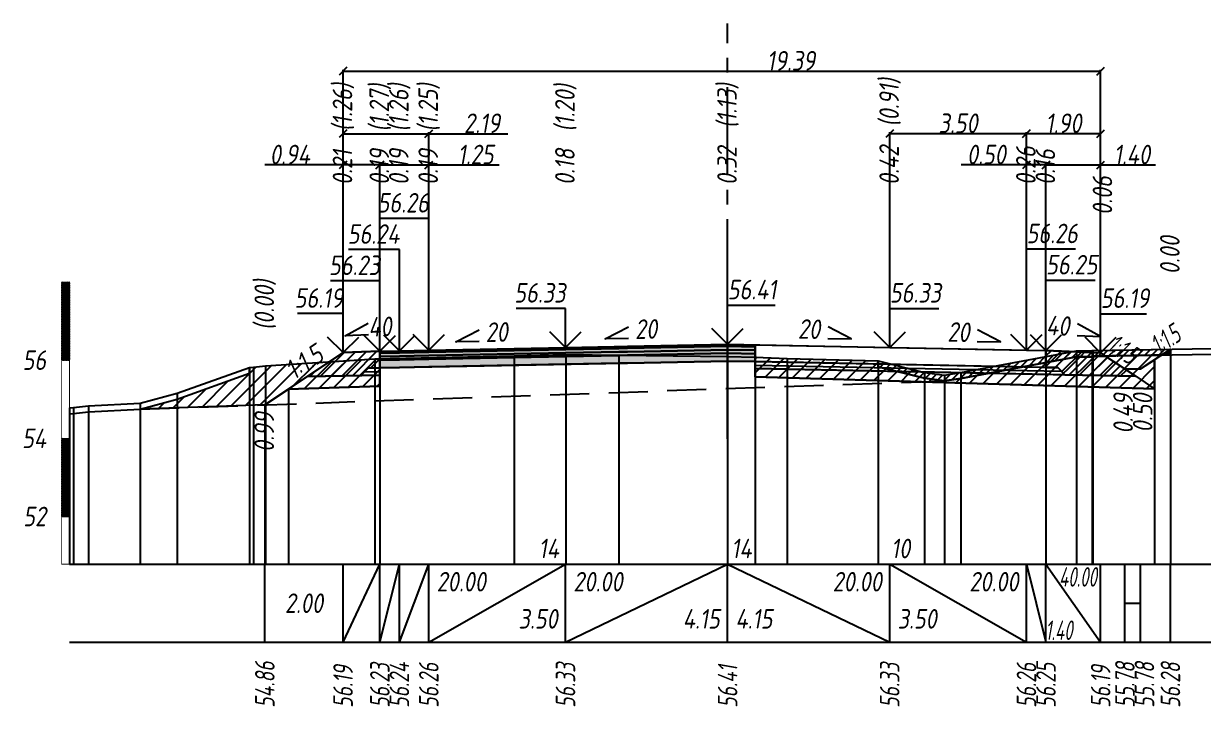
# Model space of a CAD drawing. Extents: x -717 to 1451, y -133302 to 233.
# Drawn here: x 78.4 to 229.5, y -79184.2 to -79096.8 of the extents above; entities that cross this region are included whole.
import ezdxf
from ezdxf.enums import TextEntityAlignment as Align

# ---------------------------------------------------------------- set-up
doc = ezdxf.new("R2010")
doc.units = 0
doc.linetypes.add('осевая2', pattern=[1.125, 0.75, -0.125, 0.125, -0.125])
doc.linetypes.add('штриховая', pattern=[0.75, 0.5, -0.25])
for name, color, linetype in [('Интерполированный поперечник', 2, 'Continuous'), ('Код_514', 1, 'Continuous'), ('Контур_0', 7, 'Continuous'), ('Контур_2521', 7, 'Continuous'), ('Контур_2564', 7, 'Continuous'), ('Контур_2660', 7, 'Continuous'), ('Контур_2665', 7, 'Continuous'), ('Контур_400', 7, 'Continuous'), ('Контур_508', 7, 'Continuous'), ('Контур_512', 7, 'Continuous'), ('Контур_513', 7, 'Continuous'), ('Красный поперечник', 1, 'Continuous'), ('Линейка абсолютных высот', 7, 'Continuous'), ('Объём_2501', 7, 'Continuous'), ('Объём_2564', 7, 'Continuous'), ('Объём_2650', 7, 'Continuous'), ('Объём_2660', 7, 'Continuous'), ('Объём_2661', 7, 'Continuous'), ('Объём_2662', 7, 'Continuous'), ('Объём_2663', 7, 'Continuous'), ('Объём_2664', 7, 'Continuous'), ('Объём_2665', 7, 'Continuous'), ('Объём_2666', 7, 'Continuous'), ('Объём_2753', 7, 'Continuous'), ('Ось', 1, 'осевая2'), ('Откосы', 7, 'Continuous'), ('Отметки покрытия', 7, 'Continuous'), ('Рабочие отметки', 7, 'Continuous'), ('Рабочие отметки доп.', 7, 'Continuous'), ('Слои выравнивания', 7, 'Continuous'), ('Таблица', 7, 'Continuous'), ('Уклоны проезжей части', 7, 'Continuous'), ('Черный поперечник', 3, 'Continuous')]:
    doc.layers.add(name, color=color, linetype=linetype)
for name, color, linetype, true_color in [('Контур_2540', 2, 'Continuous', 0xffff00), ('Контур_2560', 2, 'Continuous', 0xffff00), ('Контур_2561', 7, 'Continuous', 0xff8040), ('Контур_2562', 3, 'Continuous', 0x00ff00), ('Контур_2563', 7, 'Continuous', 0xff8000), ('Контур_2570', 7, 'Continuous', 0x80ff00), ('Контур_2725', 7, 'Continuous', 0x323232), ('Контур_2736', 4, 'Continuous', 0x00ffff), ('Контур_2760', 7, 'Continuous', 0x323232), ('Контур_2761', 7, 'Continuous', 0x323232), ('Контур_2762', 7, 'Continuous', 0x323232), ('Контур_2763', 7, 'Continuous', 0x323232), ('Контур_402', 7, 'Continuous', 0xff6464), ('Контур_703', 4, 'Continuous', 0x00ffff), ('Контур_707', 4, 'Continuous', 0x00ffff), ('Контур_720', 131, 'Continuous', 0xaaffff), ('Объём_2500', 7, 'Continuous', 0xc0c0c0), ('Объём_2520', 7, 'Continuous', 0x80ffff), ('Объём_2540', 2, 'Continuous', 0xffff00), ('Объём_2560', 2, 'Continuous', 0xffff00), ('Объём_2561', 7, 'Continuous', 0xff8040), ('Объём_2562', 3, 'Continuous', 0x00ff00), ('Объём_2563', 7, 'Continuous', 0xff8000), ('Объём_2570', 7, 'Continuous', 0x80ff00), ('Объём_2580', 3, 'Continuous', 0x00ff00), ('Объём_2600', 7, 'Continuous', 0x808000), ('Объём_2746', 2, 'Continuous', 0xffff00)]:
    doc.layers.add(name, color=color, linetype=linetype, true_color=true_color)
doc.styles.get("Standard").update_dxf_attribs({"font": 'txt', "height": 2.5})
doc.styles.add('М', font='romand.shx', dxfattribs={"width": 0.8, "oblique": 10, "height": 2.5})
doc.dimstyles.get("Standard").update_dxf_attribs({"dimtxt": 0.18, "dimasz": 0.18, "dimexe": 0.18, "dimexo": 0.0625, "dimgap": 0.09, "dimtad": 0, "dimtih": 1, "dimtoh": 1, "dimdec": 4, "dimzin": 0, "dimdsep": 46, "dimtxsty": 'Standard', "dimcen": 0.09, "dimadec": 0, "dimazin": 0, "dimtfac": 1, "dimtdec": 4, "dimtofl": 0, "dimtmove": 0, "dimatfit": 3, "dimfxl": 1, "dimtolj": 1, "dimtzin": 0, "dimarcsym": 0})
pattern_1 = [(45.00000125, (4.31606, -2497.07885), (-0.026516505928, 0.026516504769), []), (135.00000034, (4.31606, -2497.07885), (-0.02651650519, -0.026516505506), [])]

# ---------------------------------------------------------------- blocks, each defined once
blk = doc.blocks.new('_Oblique')
at = {"color": 0, "linetype": 'ByBlock', "lineweight": -2}
blk.add_line((-0.5, -0.5), (0.5, 0.5), dxfattribs=at)
blk = doc.blocks.new('*D3205')
at = {"color": 0, "lineweight": -2, "transparency": 16777216}
for p, q in [((209.3, -79138.67), (209.3, -79114.74)), ((209.3, -79114.92), (216.3, -79114.92)), ((216.3, -79138.95), (216.3, -79114.74)), ((216.3, -79114.92), (223.31, -79114.92))]:
    blk.add_line(p, q, dxfattribs=at)
at = {"layer": 'Defpoints', "color": 0, "transparency": 16777216}
for p in [(216.3, -79114.92), (209.3, -79138.74), (216.3, -79139.02)]:
    blk.add_point(p, dxfattribs=at)
at = {"color": 0, "lineweight": -2, "transparency": 16777216, "rotation": 180}
blk.add_blockref('_Oblique', (209.3, -79114.92), dxfattribs=at)
at = {"color": 0, "lineweight": -2, "transparency": 16777216}
blk.add_blockref('_Oblique', (216.3, -79114.92), dxfattribs=at)
at = {"color": 0, "transparency": 16777216, "insert": (220.31, -79113.58), "char_height": 2.5, "width": 0.69, "attachment_point": 5, "style": 'М'}
blk.add_mtext('\\A1;1.40', dxfattribs=at)
blk = doc.blocks.new('*D3206')
at = {"color": 0, "lineweight": -2, "transparency": 16777216}
for p, q in [((119.33, -79114.92), (109.31, -79114.92)), ((119.33, -79138.94), (119.33, -79114.74)), ((124.04, -79114.92), (119.33, -79114.92)), ((124.04, -79138.75), (124.04, -79114.74))]:
    blk.add_line(p, q, dxfattribs=at)
at = {"layer": 'Defpoints', "color": 0, "transparency": 16777216}
for p in [(124.04, -79114.92), (124.04, -79138.81), (119.33, -79139)]:
    blk.add_point(p, dxfattribs=at)
at = {"color": 0, "lineweight": -2, "transparency": 16777216, "rotation": 180}
blk.add_blockref('_Oblique', (119.33, -79114.92), dxfattribs=at)
at = {"color": 0, "lineweight": -2, "transparency": 16777216}
blk.add_blockref('_Oblique', (124.04, -79114.92), dxfattribs=at)
at = {"color": 0, "transparency": 16777216, "insert": (112.52, -79113.58), "char_height": 2.5, "width": 0.75, "attachment_point": 5, "style": 'М'}
blk.add_mtext('\\A1;0.94', dxfattribs=at)
blk = doc.blocks.new('*D3207')
at = {"color": 0, "lineweight": -2, "transparency": 16777216}
for p, q in [((206.8, -79114.92), (198.45, -79114.92)), ((206.8, -79138.62), (206.8, -79114.74)), ((209.3, -79114.92), (206.8, -79114.92)), ((209.3, -79138.67), (209.3, -79114.74))]:
    blk.add_line(p, q, dxfattribs=at)
at = {"layer": 'Defpoints', "color": 0, "transparency": 16777216}
for p in [(209.3, -79114.92), (206.8, -79138.69), (209.3, -79138.74)]:
    blk.add_point(p, dxfattribs=at)
at = {"color": 0, "lineweight": -2, "transparency": 16777216, "rotation": 180}
blk.add_blockref('_Oblique', (206.8, -79114.92), dxfattribs=at)
at = {"color": 0, "lineweight": -2, "transparency": 16777216}
blk.add_blockref('_Oblique', (209.3, -79114.92), dxfattribs=at)
at = {"color": 0, "transparency": 16777216, "insert": (201.68, -79113.58), "char_height": 2.5, "width": 0.72, "attachment_point": 5, "style": 'М'}
blk.add_mtext('\\A1;0.50', dxfattribs=at)
blk = doc.blocks.new('*D3208')
at = {"color": 0, "lineweight": -2, "transparency": 16777216}
for p, q in [((124.04, -79138.75), (124.04, -79114.74)), ((124.04, -79114.92), (130.3, -79114.92)), ((130.3, -79138.62), (130.3, -79114.74)), ((130.3, -79114.92), (139.3, -79114.92))]:
    blk.add_line(p, q, dxfattribs=at)
at = {"layer": 'Defpoints', "color": 0, "transparency": 16777216}
for p in [(130.3, -79114.92), (124.04, -79138.81), (130.3, -79138.69)]:
    blk.add_point(p, dxfattribs=at)
at = {"color": 0, "lineweight": -2, "transparency": 16777216, "rotation": 180}
blk.add_blockref('_Oblique', (124.04, -79114.92), dxfattribs=at)
at = {"color": 0, "lineweight": -2, "transparency": 16777216}
blk.add_blockref('_Oblique', (130.3, -79114.92), dxfattribs=at)
at = {"color": 0, "transparency": 16777216, "insert": (136.3, -79113.58), "char_height": 2.5, "width": 0.72, "attachment_point": 5, "style": 'М'}
blk.add_mtext('\\A1;1.25', dxfattribs=at)
blk = doc.blocks.new('*D3209')
at = {"color": 0, "lineweight": -2, "transparency": 16777216}
for p, q in [((189.3, -79138.27), (189.3, -79110.74)), ((206.8, -79110.92), (189.3, -79110.92)), ((206.8, -79138.62), (206.8, -79110.74))]:
    blk.add_line(p, q, dxfattribs=at)
at = {"layer": 'Defpoints', "color": 0, "transparency": 16777216}
for p in [(189.3, -79110.92), (189.3, -79138.34), (206.8, -79138.69)]:
    blk.add_point(p, dxfattribs=at)
at = {"color": 0, "lineweight": -2, "transparency": 16777216, "rotation": 180}
blk.add_blockref('_Oblique', (189.3, -79110.92), dxfattribs=at)
at = {"color": 0, "lineweight": -2, "transparency": 16777216}
blk.add_blockref('_Oblique', (206.8, -79110.92), dxfattribs=at)
at = {"color": 0, "transparency": 16777216, "insert": (198.05, -79109.58), "char_height": 2.5, "width": 0.75, "attachment_point": 5, "style": 'М'}
blk.add_mtext('\\A1;3.50', dxfattribs=at)
blk = doc.blocks.new('*D3210')
at = {"color": 0, "lineweight": -2, "transparency": 16777216}
for p, q in [((206.8, -79138.62), (206.8, -79110.74)), ((216.3, -79110.92), (206.8, -79110.92)), ((216.3, -79138.95), (216.3, -79110.74))]:
    blk.add_line(p, q, dxfattribs=at)
at = {"layer": 'Defpoints', "color": 0, "transparency": 16777216}
for p in [(206.8, -79110.92), (206.8, -79138.69), (216.3, -79139.02)]:
    blk.add_point(p, dxfattribs=at)
at = {"color": 0, "lineweight": -2, "transparency": 16777216, "rotation": 180}
blk.add_blockref('_Oblique', (206.8, -79110.92), dxfattribs=at)
at = {"color": 0, "lineweight": -2, "transparency": 16777216}
blk.add_blockref('_Oblique', (216.3, -79110.92), dxfattribs=at)
at = {"color": 0, "transparency": 16777216, "insert": (211.55, -79109.58), "char_height": 2.5, "width": 0.69, "attachment_point": 5, "style": 'М'}
blk.add_mtext('\\A1;1.90', dxfattribs=at)
blk = doc.blocks.new('*D3211')
at = {"color": 0, "lineweight": -2, "transparency": 16777216}
for p, q in [((119.33, -79138.94), (119.33, -79110.74)), ((119.33, -79110.92), (130.3, -79110.92)), ((130.3, -79138.62), (130.3, -79110.74)), ((130.3, -79110.92), (140.4, -79110.92))]:
    blk.add_line(p, q, dxfattribs=at)
at = {"layer": 'Defpoints', "color": 0, "transparency": 16777216}
for p in [(130.3, -79110.92), (130.3, -79138.69), (119.33, -79139)]:
    blk.add_point(p, dxfattribs=at)
at = {"color": 0, "lineweight": -2, "transparency": 16777216, "rotation": 180}
blk.add_blockref('_Oblique', (119.33, -79110.92), dxfattribs=at)
at = {"color": 0, "lineweight": -2, "transparency": 16777216}
blk.add_blockref('_Oblique', (130.3, -79110.92), dxfattribs=at)
at = {"color": 0, "transparency": 16777216, "insert": (137.12, -79109.58), "char_height": 2.5, "width": 0.72, "attachment_point": 5, "style": 'М'}
blk.add_mtext('\\A1;2.19', dxfattribs=at)
blk = doc.blocks.new('*D3212')
at = {"color": 0, "lineweight": -2, "transparency": 16777216}
for p, q in [((119.33, -79138.94), (119.33, -79102.74)), ((119.33, -79102.92), (216.3, -79102.92)), ((216.3, -79138.95), (216.3, -79102.74))]:
    blk.add_line(p, q, dxfattribs=at)
at = {"layer": 'Defpoints', "color": 0, "transparency": 16777216}
for p in [(216.3, -79102.92), (119.33, -79139), (216.3, -79139.02)]:
    blk.add_point(p, dxfattribs=at)
at = {"color": 0, "lineweight": -2, "transparency": 16777216, "rotation": 180}
blk.add_blockref('_Oblique', (119.33, -79102.92), dxfattribs=at)
at = {"color": 0, "lineweight": -2, "transparency": 16777216}
blk.add_blockref('_Oblique', (216.3, -79102.92), dxfattribs=at)
at = {"color": 0, "transparency": 16777216, "insert": (176.66, -79101.58), "char_height": 2.5, "width": 0.9, "attachment_point": 5, "style": 'М'}
blk.add_mtext('\\A1;19.39', dxfattribs=at)

msp = doc.modelspace()

# ---------------------------------------------------------------- hatches: boundary and pattern name
at = {"layer": 'Линейка абсолютных высот'}
h = msp.add_hatch(dxfattribs=at)
h.set_pattern_fill('ANSI37', scale=0.3, style=0)
h.set_pattern_definition(pattern_1)
h.paths.add_polyline_path([(84.316, -79139.902), (84.316, -79129.902), (83.316, -79129.902), (83.316, -79139.902)])
h = msp.add_hatch(dxfattribs=at)
h.set_pattern_fill('ANSI37', scale=0.3, style=0)
h.set_pattern_definition(pattern_1)
h.paths.add_polyline_path([(84.316, -79159.902), (84.316, -79149.902), (83.316, -79149.902), (83.316, -79159.902)])
at = {"layer": 'Объём_2563'}
h = msp.add_hatch(dxfattribs=at)
h.set_pattern_fill('ANSI31', color=256, scale=0.3)
h.paths.add_polyline_path([(119.328, -79138.937), (124.038, -79138.749), (124.038, -79140.899), (122.538, -79140.929), (121.62, -79141.847), (114.757, -79141.984)])
h = msp.add_hatch(dxfattribs=at)
h.set_pattern_fill('ANSI31', color=256, scale=0.3)
h.paths.add_polyline_path([(210.801, -79140.853), (209.301, -79140.823), (209.301, -79138.673), (216.301, -79138.953), (220.801, -79141.953), (211.72, -79141.772)])
at = {"layer": 'Объём_2570'}
h = msp.add_hatch(dxfattribs=at)
h.set_pattern_fill('ANSI31', color=256, scale=0.2)
h.paths.add_polyline_path([(225.233, -79139.228), (215.299, -79139.397), (215.212, -79139.425), (215.203, -79139.473), (213.197, -79139.474), (198.42, -79142.239), (196.317, -79142.552), (193.734, -79142.221), (187.817, -79140.744), (187.817, -79139.994), (193.734, -79141.471), (196.317, -79141.802), (198.42, -79141.489), (213.197, -79138.724), (215.203, -79138.723), (215.212, -79138.675), (215.299, -79138.647), (225.233, -79138.478)])
at = {"layer": 'Объём_2600'}
h = msp.add_hatch(dxfattribs=at)
h.set_pattern_fill('HONEY', color=5, scale=0.3)
h.paths.add_polyline_path([(224.079, -79139.248), (225.233, -79138.478), (225.233, -79139.228)])
h = msp.add_hatch(dxfattribs=at)
h.set_pattern_fill('ANSI31', color=6, scale=0.4)
h.paths.add_polyline_path([(112.341, -79143.595), (109.316, -79145.611), (93.368, -79146.172), (98.087, -79144.869), (107.342, -79141.582), (107.342, -79140.832), (107.858, -79140.775), (109.41, -79140.642), (123.373, -79139.736), (124.038, -79139.721), (124.038, -79143.244)])
h = msp.add_hatch(dxfattribs=at)
h.set_pattern_fill('ANSI31', color=6, scale=0.4)
h.paths.add_polyline_path([(223.193, -79139.839), (223.193, -79143.548), (172.092, -79142.015), (172.092, -79139.495), (176.18, -79139.689), (187.817, -79139.994), (187.817, -79140.744), (193.734, -79142.221), (196.317, -79142.552), (198.42, -79142.239), (213.197, -79139.474), (215.203, -79139.473), (215.212, -79139.425), (215.299, -79139.397), (224.079, -79139.248)])
at = {"layer": 'Слои выравнивания'}
for color, points in [(2, [(124.038, -79138.749), (126.538, -79138.699), (130.301, -79138.623), (141.242, -79138.405), (147.801, -79138.273), (147.849, -79138.272), (154.617, -79138.137), (155.743, -79138.114), (168.551, -79137.858), (168.551, -79138.108), (155.743, -79138.364), (154.617, -79138.387), (147.849, -79138.522), (147.801, -79138.523), (141.242, -79138.655), (130.301, -79138.873), (126.538, -79138.949), (124.038, -79138.999)]), (3, [(124.038, -79138.999), (126.538, -79138.949), (130.301, -79138.873), (141.242, -79138.655), (147.801, -79138.523), (147.849, -79138.522), (154.617, -79138.387), (155.743, -79138.364), (168.551, -79138.108), (168.551, -79138.558), (155.743, -79138.814), (154.617, -79138.837), (147.849, -79138.972), (147.801, -79138.973), (141.242, -79139.105), (130.301, -79139.323), (126.538, -79139.399), (124.038, -79139.449)]), (4, [(124.038, -79139.449), (126.538, -79139.399), (130.301, -79139.323), (141.242, -79139.105), (147.801, -79138.973), (147.849, -79138.972), (154.617, -79138.837), (155.743, -79138.814), (168.551, -79138.558), (168.551, -79139.008), (155.743, -79139.264), (154.617, -79139.287), (147.849, -79139.422), (147.801, -79139.423), (141.242, -79139.555), (130.301, -79139.773), (126.538, -79139.849), (124.038, -79139.899)]), (2, [(168.551, -79137.858), (172.092, -79137.929), (172.092, -79138.179), (168.551, -79138.108)]), (3, [(168.551, -79138.108), (172.092, -79138.179), (172.092, -79138.629), (168.551, -79138.558)]), (4, [(168.551, -79138.558), (172.092, -79138.629), (172.092, -79139.079), (168.551, -79139.008)]), (5, [(124.038, -79139.899), (126.538, -79139.849), (130.301, -79139.773), (141.242, -79139.555), (147.801, -79139.423), (147.849, -79139.422), (154.617, -79139.287), (155.743, -79139.264), (168.551, -79139.008), (168.551, -79140.008), (155.743, -79140.264), (154.617, -79140.287), (147.849, -79140.422), (147.801, -79140.423), (141.242, -79140.555), (130.301, -79140.773), (126.538, -79140.849), (124.038, -79140.899)]), (5, [(168.551, -79139.008), (172.092, -79139.079), (172.092, -79140.079), (168.551, -79140.008)])]:
    msp.add_hatch(color=color, dxfattribs=at).paths.add_polyline_path(points)

# ---------------------------------------------------------------- linework, layer by layer
at = {"layer": 'Интерполированный поперечник', "linetype": 'штриховая', "ltscale": 10, "flags": 128}
msp.add_lwpolyline([(93.368, -79146.172), (196.317, -79142.552)], dxfattribs=at)
at = {"layer": 'Код_514'}
for p, q in [((109.316, -79176), (109.316, -79166)), ((119.328, -79176), (119.328, -79166)), ((119.328, -79176), (124.038, -79166)), ((124.038, -79176), (124.038, -79166)), ((124.038, -79176), (126.538, -79166)), ((126.538, -79176), (126.538, -79166)), ((126.538, -79176), (130.301, -79166)), ((130.301, -79176), (130.301, -79166)), ((130.301, -79176), (147.801, -79166)), ((147.801, -79176), (147.801, -79166)), ((147.801, -79176), (168.551, -79166)), ((168.551, -79176), (168.551, -79166)), ((168.551, -79166), (189.301, -79176)), ((189.301, -79176), (189.301, -79166)), ((189.301, -79166), (206.801, -79176)), ((206.801, -79176), (206.801, -79166)), ((206.801, -79166), (209.301, -79176)), ((209.301, -79176), (209.301, -79166)), ((209.301, -79166), (216.301, -79176)), ((216.301, -79176), (216.301, -79166)), ((219.411, -79176), (219.411, -79166)), ((221.411, -79176), (221.411, -79166)), ((225.233, -79176), (225.233, -79166)), ((219.411, -79171), (221.411, -79171))]:
    msp.add_line(p, q, dxfattribs=at)
at = {"layer": 'Контур_0', "color": 18, "true_color": 0x000000, "flags": 128}
for points in [[(172.092, -79137.929), (209.301, -79138.673), (209.301, -79140.823), (172.092, -79140.079), (172.092, -79137.929), (172.092, -79137.929)], [(189.301, -79140.423), (210.801, -79140.853), (211.72, -79141.772), (172.092, -79140.979), (172.092, -79140.079), (189.301, -79140.423), (189.301, -79140.423)], [(114.757, -79141.984), (121.62, -79141.847), (122.538, -79140.929), (124.038, -79140.899)], [(122.538, -79140.929), (124.038, -79140.899), (124.038, -79141.799), (121.62, -79141.847), (122.538, -79140.929), (122.538, -79140.929)], [(209.301, -79140.823), (210.801, -79140.853), (211.72, -79141.772), (220.801, -79141.953)]]:
    msp.add_lwpolyline(points, dxfattribs=at)
at = {"layer": 'Контур_2521', "color": 18, "true_color": 0x000000, "flags": 128}
for points in [[(122.079, -79141.388), (124.038, -79141.349)], [(172.092, -79140.529), (211.26, -79141.312)]]:
    msp.add_lwpolyline(points, dxfattribs=at)
at = {"layer": 'Контур_2540', "flags": 128}
for points in [[(124.038, -79143.244), (112.341, -79143.595), (114.757, -79141.984), (124.038, -79141.799), (124.038, -79143.244), (124.038, -79143.244)], [(172.092, -79140.979), (220.801, -79141.953), (223.193, -79143.548), (172.092, -79142.015), (172.092, -79140.979), (172.092, -79140.979)]]:
    msp.add_lwpolyline(points, dxfattribs=at)
at = {"layer": 'Контур_2560', "flags": 128}
for points in [[(119.328, -79138.937), (119.328, -79138.937), (119.328, -79138.937), (124.038, -79138.749)], [(209.301, -79138.673), (216.301, -79138.953), (216.301, -79138.953), (216.301, -79138.953)]]:
    msp.add_lwpolyline(points, dxfattribs=at)
at = {"layer": 'Контур_2561', "flags": 128}
for points in [[(124.038, -79138.749), (124.038, -79138.749), (119.328, -79138.937), (119.328, -79138.937), (124.038, -79138.749)], [(209.301, -79138.673), (209.301, -79138.673), (216.301, -79138.953), (216.301, -79138.953), (209.301, -79138.673)]]:
    msp.add_lwpolyline(points, dxfattribs=at)
at = {"layer": 'Контур_2562', "flags": 128}
for points in [[(119.328, -79138.937), (119.328, -79138.937), (119.328, -79138.937), (119.328, -79138.937), (119.328, -79138.937)], [(216.301, -79138.953), (216.301, -79138.953), (216.301, -79138.953), (216.301, -79138.953), (216.301, -79138.953)]]:
    msp.add_lwpolyline(points, dxfattribs=at)
at = {"layer": 'Контур_2563', "flags": 128}
for points in [[(119.328, -79138.937), (124.038, -79138.749), (124.038, -79140.899), (122.538, -79140.929), (121.62, -79141.847), (114.757, -79141.984), (119.328, -79138.937), (119.328, -79138.937)], [(210.801, -79140.853), (209.301, -79140.823), (209.301, -79138.673), (216.301, -79138.953), (220.801, -79141.953), (211.72, -79141.772), (210.801, -79140.853), (210.801, -79140.853)]]:
    msp.add_lwpolyline(points, dxfattribs=at)
at = {"layer": 'Контур_2564', "flags": 128}
for points in [[(119.328, -79138.937), (124.038, -79138.749)], [(209.301, -79138.673), (216.301, -79138.953)]]:
    msp.add_lwpolyline(points, dxfattribs=at)
at = {"layer": 'Контур_2570', "flags": 128}
msp.add_lwpolyline([(84.316, -79146.75), (84.823, -79146.72), (86.725, -79146.492), (93.368, -79146.172), (93.368, -79146.172), (98.087, -79144.869), (107.342, -79141.582), (107.342, -79140.832), (107.858, -79140.775), (109.41, -79140.642), (123.373, -79139.736), (141.242, -79139.331), (147.849, -79139.157), (154.617, -79139.249), (168.551, -79139.445), (172.092, -79139.495), (176.18, -79139.689), (187.817, -79139.994), (187.817, -79140.744), (193.734, -79142.221), (196.317, -79142.552), (198.42, -79142.239), (213.197, -79139.474), (215.203, -79139.473), (215.212, -79139.425), (215.299, -79139.397), (233.103, -79139.095)], dxfattribs=at)
at = {"layer": 'Контур_2660', "flags": 128}
for points in [[(112.341, -79143.595), (124.038, -79143.244)], [(172.092, -79142.015), (223.193, -79143.548)]]:
    msp.add_lwpolyline(points, dxfattribs=at)
at = {"layer": 'Контур_2665', "flags": 128}
for points in [[(119.328, -79138.937), (119.328, -79138.937)], [(216.301, -79138.953), (216.301, -79138.953)]]:
    msp.add_lwpolyline(points, dxfattribs=at)
at = {"layer": 'Контур_2725', "flags": 128}
msp.add_lwpolyline([(124.038, -79140.899), (126.538, -79140.849), (130.301, -79140.773), (141.242, -79140.555), (147.801, -79140.423), (147.849, -79140.422), (154.617, -79140.287), (155.743, -79140.264), (168.551, -79140.008), (172.092, -79140.079)], dxfattribs=at)
at = {"layer": 'Контур_2736', "flags": 128}
for points in [[(119.328, -79138.937), (109.316, -79145.611)], [(216.301, -79138.953), (216.301, -79138.953)]]:
    msp.add_lwpolyline(points, dxfattribs=at)
at = {"layer": 'Контур_2760', "flags": 128}
msp.add_lwpolyline([(124.038, -79138.749), (126.538, -79138.699), (130.301, -79138.623), (141.242, -79138.405), (147.801, -79138.273), (147.849, -79138.272), (154.617, -79138.137), (155.743, -79138.114), (168.551, -79137.858), (172.092, -79137.929)], dxfattribs=at)
at = {"layer": 'Контур_2761', "flags": 128}
msp.add_lwpolyline([(124.038, -79138.999), (126.538, -79138.949), (130.301, -79138.873), (141.242, -79138.655), (147.801, -79138.523), (147.849, -79138.522), (154.617, -79138.387), (155.743, -79138.364), (168.551, -79138.108), (172.092, -79138.179)], dxfattribs=at)
at = {"layer": 'Контур_2762', "flags": 128}
msp.add_lwpolyline([(124.038, -79139.449), (126.538, -79139.399), (130.301, -79139.323), (141.242, -79139.105), (147.801, -79138.973), (147.849, -79138.972), (154.617, -79138.837), (155.743, -79138.814), (168.551, -79138.558), (172.092, -79138.629)], dxfattribs=at)
at = {"layer": 'Контур_2763', "flags": 128}
msp.add_lwpolyline([(124.038, -79139.899), (126.538, -79139.849), (130.301, -79139.773), (141.242, -79139.555), (147.801, -79139.423), (147.849, -79139.422), (154.617, -79139.287), (155.743, -79139.264), (168.551, -79139.008), (172.092, -79139.079)], dxfattribs=at)
at = {"layer": 'Контур_400', "flags": 128}
for points in [[(124.038, -79138.749), (126.538, -79138.699), (126.538, -79138.699), (130.301, -79138.623), (130.301, -79138.623), (130.301, -79138.623), (130.301, -79138.623), (147.801, -79138.273), (168.551, -79137.858)], [(168.551, -79137.858), (189.301, -79138.273), (206.801, -79138.623), (206.801, -79138.623), (206.801, -79138.623), (206.801, -79138.623), (206.801, -79138.623), (206.801, -79138.623), (209.301, -79138.673)]]:
    msp.add_lwpolyline(points, dxfattribs=at)
at = {"layer": 'Контур_402', "flags": 128}
msp.add_lwpolyline([(112.341, -79143.595), (124.038, -79143.244), (124.038, -79140.899), (168.551, -79140.008), (172.092, -79140.079), (172.092, -79142.015), (223.193, -79143.548)], dxfattribs=at)
at = {"layer": 'Контур_508', "flags": 128}
msp.add_lwpolyline([(109.316, -79145.611), (112.341, -79143.595), (124.038, -79143.244), (124.038, -79140.899), (168.551, -79140.008), (172.092, -79140.079), (172.092, -79142.015), (223.193, -79143.548), (223.193, -79139.839), (225.233, -79138.478)], dxfattribs=at)
at = {"layer": 'Контур_512', "flags": 128}
for points in [[(172.092, -79142.015), (223.193, -79143.548), (223.193, -79139.839), (225.233, -79138.478)], [(109.316, -79145.611), (112.341, -79143.595), (124.038, -79143.244)]]:
    msp.add_lwpolyline(points, dxfattribs=at)
at = {"layer": 'Контур_513', "flags": 128}
msp.add_lwpolyline([(109.316, -79145.611), (112.341, -79143.595), (124.038, -79143.244), (124.038, -79140.899), (168.551, -79140.008), (172.092, -79140.079), (172.092, -79142.015), (223.193, -79143.548), (223.193, -79139.839), (225.233, -79138.478)], dxfattribs=at)
at = {"layer": 'Контур_703', "flags": 128}
for points in [[(119.328, -79138.937), (109.316, -79145.611)], [(216.301, -79138.953), (216.301, -79138.953)], [(216.301, -79138.953), (219.411, -79141.027)], [(216.301, -79138.953), (219.411, -79141.027)]]:
    msp.add_lwpolyline(points, dxfattribs=at)
at = {"layer": 'Контур_707', "flags": 128}
for points in [[(221.411, -79141.027), (224.521, -79138.953), (224.521, -79138.953), (225.233, -79138.478)], [(224.521, -79138.953), (224.521, -79138.953), (225.233, -79138.478)], [(221.411, -79141.027), (224.521, -79138.953)]]:
    msp.add_lwpolyline(points, dxfattribs=at)
at = {"layer": 'Контур_720', "flags": 128}
msp.add_lwpolyline([(219.411, -79141.027), (221.411, -79141.027)], dxfattribs=at)
at = {"layer": 'Красный поперечник'}
for p, q in [((119.328, -79138.937), (124.038, -79138.749)), ((124.038, -79138.749), (126.538, -79138.699)), ((126.538, -79138.699), (130.301, -79138.623)), ((130.301, -79138.623), (147.801, -79138.273)), ((147.801, -79138.273), (168.551, -79137.858)), ((168.551, -79137.858), (189.301, -79138.273)), ((189.301, -79138.273), (206.801, -79138.623)), ((206.801, -79138.623), (209.301, -79138.673)), ((209.301, -79138.673), (216.301, -79138.953)), ((221.411, -79141.027), (225.233, -79138.478)), ((225.233, -79138.478), (225.233, -79166)), ((109.316, -79145.611), (119.328, -79138.937)), ((216.301, -79138.953), (219.411, -79141.027)), ((223.193, -79139.839), (223.193, -79166)), ((219.411, -79141.027), (221.411, -79141.027)), ((124.038, -79143.244), (124.038, -79166)), ((172.092, -79142.015), (172.092, -79166)), ((112.341, -79143.595), (112.341, -79166)), ((223.193, -79143.548), (223.193, -79166)), ((109.316, -79145.611), (109.316, -79166))]:
    msp.add_line(p, q, dxfattribs=at)
at = {"layer": 'Линейка абсолютных высот', "color": 7, "const_width": 0.1, "flags": 128}
for points in [[(84.316, -79139.902), (84.316, -79129.902), (83.316, -79129.902), (83.316, -79139.902), (84.316, -79139.902)], [(84.316, -79149.902), (84.316, -79139.902), (83.316, -79139.902), (83.316, -79149.902), (84.316, -79149.902)], [(84.316, -79159.902), (84.316, -79149.902), (83.316, -79149.902), (83.316, -79159.902), (84.316, -79159.902)], [(84.316, -79166), (84.316, -79159.902), (83.316, -79159.902), (83.316, -79166), (84.316, -79166)]]:
    msp.add_lwpolyline(points, dxfattribs=at)
at = {"layer": 'Объём_2500', "color": 18, "true_color": 0x000000, "flags": 128}
msp.add_lwpolyline([(172.092, -79137.929), (209.301, -79138.673), (209.301, -79140.823), (172.092, -79140.079), (172.092, -79137.929), (172.092, -79137.929)], dxfattribs=at)
at = {"layer": 'Объём_2501', "flags": 128}
for points in [[(124.038, -79138.749), (126.538, -79138.699), (126.538, -79138.699), (130.301, -79138.623), (130.301, -79138.623), (130.301, -79138.623), (130.301, -79138.623), (147.801, -79138.273), (168.551, -79137.858)], [(124.038, -79138.749), (126.538, -79138.699), (126.538, -79138.699), (130.301, -79138.623)], [(168.551, -79137.858), (189.301, -79138.273), (206.801, -79138.623), (206.801, -79138.623), (206.801, -79138.623), (206.801, -79138.623), (206.801, -79138.623), (206.801, -79138.623), (209.301, -79138.673)]]:
    msp.add_lwpolyline(points, dxfattribs=at)
at = {"layer": 'Объём_2520', "color": 250, "flags": 128}
for points in [[(189.301, -79140.423), (210.801, -79140.853), (211.72, -79141.772), (172.092, -79140.979), (172.092, -79140.079), (189.301, -79140.423), (189.301, -79140.423)], [(122.538, -79140.929), (124.038, -79140.899), (124.038, -79141.799), (121.62, -79141.847), (122.538, -79140.929), (122.538, -79140.929)], [(122.538, -79140.929), (124.038, -79140.899), (124.038, -79141.799), (121.62, -79141.847), (122.538, -79140.929), (122.538, -79140.929)]]:
    msp.add_lwpolyline(points, dxfattribs=at)
at = {"layer": 'Объём_2540', "flags": 128}
for points in [[(124.038, -79143.244), (112.341, -79143.595), (114.757, -79141.984), (124.038, -79141.799), (124.038, -79143.244), (124.038, -79143.244)], [(124.038, -79143.244), (112.341, -79143.595), (114.757, -79141.984), (124.038, -79141.799), (124.038, -79143.244), (124.038, -79143.244)], [(172.092, -79140.979), (220.801, -79141.953), (223.193, -79143.548), (172.092, -79142.015), (172.092, -79140.979), (172.092, -79140.979)]]:
    msp.add_lwpolyline(points, dxfattribs=at)
at = {"layer": 'Объём_2560', "flags": 128}
for points in [[(119.328, -79138.937), (119.328, -79138.937), (119.328, -79138.937), (124.038, -79138.749)], [(119.328, -79138.937), (119.328, -79138.937), (119.328, -79138.937), (124.038, -79138.749)], [(209.301, -79138.673), (216.301, -79138.953), (216.301, -79138.953), (216.301, -79138.953)]]:
    msp.add_lwpolyline(points, dxfattribs=at)
at = {"layer": 'Объём_2561', "flags": 128}
for points in [[(124.038, -79138.749), (124.038, -79138.749), (119.328, -79138.937), (119.328, -79138.937), (124.038, -79138.749)], [(124.038, -79138.749), (124.038, -79138.749), (119.328, -79138.937), (119.328, -79138.937), (124.038, -79138.749)], [(209.301, -79138.673), (209.301, -79138.673), (216.301, -79138.953), (216.301, -79138.953), (209.301, -79138.673)]]:
    msp.add_lwpolyline(points, dxfattribs=at)
at = {"layer": 'Объём_2562', "flags": 128}
for points in [[(119.328, -79138.937), (119.328, -79138.937), (119.328, -79138.937), (119.328, -79138.937), (119.328, -79138.937)], [(119.328, -79138.937), (119.328, -79138.937), (119.328, -79138.937), (119.328, -79138.937), (119.328, -79138.937)], [(216.301, -79138.953), (216.301, -79138.953), (216.301, -79138.953), (216.301, -79138.953), (216.301, -79138.953)]]:
    msp.add_lwpolyline(points, dxfattribs=at)
at = {"layer": 'Объём_2563', "color": 250, "flags": 128}
for points in [[(119.328, -79138.937), (124.038, -79138.749), (124.038, -79140.899), (122.538, -79140.929), (121.62, -79141.847), (114.757, -79141.984), (119.328, -79138.937), (119.328, -79138.937)], [(119.328, -79138.937), (124.038, -79138.749), (124.038, -79140.899), (122.538, -79140.929), (121.62, -79141.847), (114.757, -79141.984), (119.328, -79138.937), (119.328, -79138.937)], [(210.801, -79140.853), (209.301, -79140.823), (209.301, -79138.673), (216.301, -79138.953), (220.801, -79141.953), (211.72, -79141.772), (210.801, -79140.853), (210.801, -79140.853)]]:
    msp.add_lwpolyline(points, dxfattribs=at)
at = {"layer": 'Объём_2564', "flags": 128}
for points in [[(119.328, -79138.937), (124.038, -79138.749)], [(119.328, -79138.937), (124.038, -79138.749)], [(209.301, -79138.673), (216.301, -79138.953)]]:
    msp.add_lwpolyline(points, dxfattribs=at)
at = {"layer": 'Объём_2570', "flags": 128}
msp.add_lwpolyline([(225.233, -79139.228), (215.299, -79139.397), (215.212, -79139.425), (215.203, -79139.473), (213.197, -79139.474), (198.42, -79142.239), (196.317, -79142.552), (193.734, -79142.221), (187.817, -79140.744), (187.817, -79139.994), (193.734, -79141.471), (196.317, -79141.802), (198.42, -79141.489), (213.197, -79138.724), (215.203, -79138.723), (215.212, -79138.675), (215.299, -79138.647), (225.233, -79138.478), (225.233, -79139.228), (225.233, -79139.228)], dxfattribs=at)
at = {"layer": 'Объём_2580', "flags": 128}
msp.add_lwpolyline([(224.521, -79138.953), (224.521, -79138.953), (225.233, -79138.478)], dxfattribs=at)
at = {"layer": 'Объём_2600', "color": 5, "flags": 128}
msp.add_lwpolyline([(224.079, -79139.248), (225.233, -79138.478), (225.233, -79139.228), (224.079, -79139.248), (224.079, -79139.248)], dxfattribs=at)
at = {"layer": 'Объём_2650', "color": 6, "flags": 128}
for points in [[(112.341, -79143.595), (109.316, -79145.611), (93.368, -79146.172), (98.087, -79144.869), (107.342, -79141.582), (107.342, -79140.832), (107.858, -79140.775), (109.41, -79140.642), (123.373, -79139.736), (124.038, -79139.721), (124.038, -79143.244), (112.341, -79143.595), (112.341, -79143.595)], [(112.341, -79143.595), (109.316, -79145.611), (93.368, -79146.172), (98.087, -79144.869), (107.342, -79141.582), (107.342, -79140.832), (107.858, -79140.775), (109.41, -79140.642), (123.373, -79139.736), (124.038, -79139.721), (124.038, -79143.244), (112.341, -79143.595), (112.341, -79143.595)], [(223.193, -79139.839), (223.193, -79143.548), (172.092, -79142.015), (172.092, -79139.495), (176.18, -79139.689), (187.817, -79139.994), (187.817, -79140.744), (193.734, -79142.221), (196.317, -79142.552), (198.42, -79142.239), (213.197, -79139.474), (215.203, -79139.473), (215.212, -79139.425), (215.299, -79139.397), (224.079, -79139.248), (223.193, -79139.839), (223.193, -79139.839)]]:
    msp.add_lwpolyline(points, dxfattribs=at)
at = {"layer": 'Объём_2660', "flags": 128}
for points in [[(112.341, -79143.595), (124.038, -79143.244)], [(112.341, -79143.595), (124.038, -79143.244)], [(172.092, -79142.015), (223.193, -79143.548)]]:
    msp.add_lwpolyline(points, dxfattribs=at)
at = {"layer": 'Объём_2661', "flags": 128}
for points in [[(119.328, -79138.937), (109.316, -79145.611)], [(119.328, -79138.937), (109.316, -79145.611)], [(216.301, -79138.953), (219.411, -79141.027)]]:
    msp.add_lwpolyline(points, dxfattribs=at)
at = {"layer": 'Объём_2662', "flags": 128}
msp.add_lwpolyline([(221.411, -79141.027), (224.521, -79138.953), (225.233, -79138.478)], dxfattribs=at)
at = {"layer": 'Объём_2663', "flags": 128}
msp.add_lwpolyline([(219.411, -79141.027), (221.411, -79141.027)], dxfattribs=at)
at = {"layer": 'Объём_2664', "flags": 128}
msp.add_lwpolyline([(219.411, -79141.027), (221.411, -79141.027)], dxfattribs=at)
at = {"layer": 'Объём_2665', "flags": 128}
for points in [[(119.328, -79138.937), (119.328, -79138.937)], [(119.328, -79138.937), (119.328, -79138.937)], [(216.301, -79138.953), (216.301, -79138.953)]]:
    msp.add_lwpolyline(points, dxfattribs=at)
at = {"layer": 'Объём_2666', "flags": 128}
for points in [[(119.328, -79138.937), (109.316, -79145.611)], [(119.328, -79138.937), (109.316, -79145.611)], [(216.301, -79138.953), (216.301, -79138.953)]]:
    msp.add_lwpolyline(points, dxfattribs=at)
at = {"layer": 'Объём_2746', "flags": 128}
for points in [[(123.373, -79139.736), (123.373, -79143.264), (112.341, -79143.595), (117.564, -79140.113), (123.373, -79139.736), (123.373, -79139.736)], [(123.373, -79139.736), (123.373, -79143.264), (112.341, -79143.595), (117.564, -79140.113), (123.373, -79139.736), (123.373, -79139.736)], [(215.299, -79139.397), (216.925, -79139.369), (219.411, -79141.027), (221.411, -79141.027), (223.193, -79139.839), (223.193, -79143.548), (172.092, -79142.015), (172.092, -79139.495), (176.18, -79139.689), (187.817, -79139.994), (187.817, -79140.744), (193.734, -79142.221), (196.317, -79142.552), (198.42, -79142.239), (213.197, -79139.474), (215.203, -79139.473), (215.212, -79139.425), (215.299, -79139.397), (215.299, -79139.397)]]:
    msp.add_lwpolyline(points, dxfattribs=at)
at = {"layer": 'Объём_2753', "flags": 128}
msp.add_lwpolyline([(172.092, -79137.929), (172.092, -79137.929)], dxfattribs=at)
at = {"layer": 'Ось', "ltscale": 15}
msp.add_line((168.551, -79149.971), (168.551, -79096.829), dxfattribs=at)
at = {"layer": 'Отметки покрытия', "color": 1}
for p, q in [((130.301, -79121.749), (124.001, -79121.749)), ((130.301, -79138.623), (130.301, -79121.749)), ((126.538, -79125.749), (120.038, -79125.749)), ((126.538, -79138.699), (126.538, -79125.749)), ((206.801, -79138.623), (206.801, -79125.673)), ((206.801, -79125.673), (213.101, -79125.673)), ((124.038, -79129.749), (117.738, -79129.749)), ((124.038, -79138.749), (124.038, -79129.749)), ((209.301, -79138.673), (209.301, -79129.673)), ((209.301, -79129.673), (215.601, -79129.673)), ((119.328, -79133.937), (113.478, -79133.937)), ((119.328, -79138.937), (119.328, -79133.937)), ((147.801, -79133.273), (141.501, -79133.273)), ((147.801, -79138.273), (147.801, -79133.273)), ((168.551, -79137.858), (168.551, -79132.858)), ((168.551, -79132.858), (174.651, -79132.858)), ((189.301, -79138.273), (189.301, -79133.273)), ((189.301, -79133.273), (195.601, -79133.273)), ((216.301, -79138.953), (216.301, -79133.953)), ((216.301, -79133.953), (222.151, -79133.953)), ((119.328, -79138.937), (117.328, -79136.937)), ((119.328, -79138.937), (121.328, -79136.937)), ((124.038, -79138.749), (122.038, -79136.749)), ((124.038, -79138.749), (126.038, -79136.749)), ((126.538, -79138.699), (124.538, -79136.699)), ((126.538, -79138.699), (128.538, -79136.699)), ((130.301, -79138.623), (128.301, -79136.623)), ((130.301, -79138.623), (132.301, -79136.623)), ((147.801, -79138.273), (145.801, -79136.273)), ((147.801, -79138.273), (149.801, -79136.273)), ((168.551, -79137.858), (166.551, -79135.858)), ((168.551, -79137.858), (170.551, -79135.858)), ((189.301, -79138.273), (187.301, -79136.273)), ((189.301, -79138.273), (191.301, -79136.273)), ((206.801, -79138.623), (204.801, -79136.623)), ((206.801, -79138.623), (208.801, -79136.623)), ((209.301, -79138.673), (207.301, -79136.673)), ((209.301, -79138.673), (211.301, -79136.673)), ((216.301, -79138.953), (214.301, -79136.953)), ((216.301, -79138.953), (218.301, -79136.953))]:
    msp.add_line(p, q, dxfattribs=at)
at = {"layer": 'Слои выравнивания'}
for p, q in [((124.038, -79138.749), (124.038, -79166)), ((168.551, -79137.858), (168.551, -79166)), ((172.092, -79137.929), (172.092, -79166)), ((209.301, -79138.673), (209.301, -79166))]:
    msp.add_line(p, q, dxfattribs=at)
at = {"layer": 'Слои выравнивания', "color": 2, "flags": 128}
for points in [[(124.038, -79138.749), (126.538, -79138.699), (130.301, -79138.623), (141.242, -79138.405), (147.801, -79138.273), (147.849, -79138.272), (154.617, -79138.137), (155.743, -79138.114), (168.551, -79137.858), (168.551, -79138.108), (155.743, -79138.364), (154.617, -79138.387), (147.849, -79138.522), (147.801, -79138.523), (141.242, -79138.655), (130.301, -79138.873), (126.538, -79138.949), (124.038, -79138.999)], [(168.551, -79137.858), (172.092, -79137.929), (172.092, -79138.179), (168.551, -79138.108)]]:
    msp.add_lwpolyline(points, close=True, dxfattribs=at)
at = {"layer": 'Слои выравнивания', "color": 3, "flags": 128}
for points in [[(124.038, -79138.999), (126.538, -79138.949), (130.301, -79138.873), (141.242, -79138.655), (147.801, -79138.523), (147.849, -79138.522), (154.617, -79138.387), (155.743, -79138.364), (168.551, -79138.108), (168.551, -79138.558), (155.743, -79138.814), (154.617, -79138.837), (147.849, -79138.972), (147.801, -79138.973), (141.242, -79139.105), (130.301, -79139.323), (126.538, -79139.399), (124.038, -79139.449)], [(168.551, -79138.108), (172.092, -79138.179), (172.092, -79138.629), (168.551, -79138.558)]]:
    msp.add_lwpolyline(points, close=True, dxfattribs=at)
at = {"layer": 'Слои выравнивания', "color": 4, "flags": 128}
for points in [[(124.038, -79139.449), (126.538, -79139.399), (130.301, -79139.323), (141.242, -79139.105), (147.801, -79138.973), (147.849, -79138.972), (154.617, -79138.837), (155.743, -79138.814), (168.551, -79138.558), (168.551, -79139.008), (155.743, -79139.264), (154.617, -79139.287), (147.849, -79139.422), (147.801, -79139.423), (141.242, -79139.555), (130.301, -79139.773), (126.538, -79139.849), (124.038, -79139.899)], [(168.551, -79138.558), (172.092, -79138.629), (172.092, -79139.079), (168.551, -79139.008)]]:
    msp.add_lwpolyline(points, close=True, dxfattribs=at)
at = {"layer": 'Слои выравнивания', "color": 5, "flags": 128}
for points in [[(124.038, -79139.899), (126.538, -79139.849), (130.301, -79139.773), (141.242, -79139.555), (147.801, -79139.423), (147.849, -79139.422), (154.617, -79139.287), (155.743, -79139.264), (168.551, -79139.008), (168.551, -79140.008), (155.743, -79140.264), (154.617, -79140.287), (147.849, -79140.422), (147.801, -79140.423), (141.242, -79140.555), (130.301, -79140.773), (126.538, -79140.849), (124.038, -79140.899)], [(168.551, -79139.008), (172.092, -79139.079), (172.092, -79140.079), (168.551, -79140.008)]]:
    msp.add_lwpolyline(points, close=True, dxfattribs=at)
at = {"layer": 'Таблица'}
for p, q in [((84.316, -79166), (250.233, -79166)), ((84.316, -79176), (250.233, -79176))]:
    msp.add_line(p, q, dxfattribs=at)
at = {"layer": 'Уклоны проезжей части', "color": 1, "flags": 128}
for points in [[(122.589, -79136.676), (119.591, -79136.796), (122.529, -79135.177)], [(155.885, -79137.113), (152.885, -79137.173), (155.855, -79135.613)], [(181.374, -79137.113), (184.373, -79137.173), (181.404, -79135.613)], [(213.279, -79136.732), (216.277, -79136.852), (213.339, -79135.233)], [(136.76, -79137.496), (133.76, -79137.555), (136.73, -79135.996)], [(200.499, -79137.496), (203.498, -79137.555), (200.529, -79135.996)]]:
    msp.add_lwpolyline(points, dxfattribs=at)
at = {"layer": 'Черный поперечник', "color": 7}
for p, q in [((213.197, -79138.724), (213.197, -79166)), ((215.203, -79138.723), (215.203, -79166)), ((215.212, -79138.675), (215.212, -79166)), ((215.299, -79138.647), (215.299, -79166)), ((123.373, -79139.736), (123.373, -79166)), ((141.242, -79139.331), (141.242, -79166)), ((147.849, -79139.157), (147.849, -79166)), ((154.617, -79139.249), (154.617, -79166)), ((168.551, -79139.445), (168.551, -79166)), ((172.092, -79139.495), (172.092, -79166)), ((176.18, -79139.689), (176.18, -79166)), ((187.817, -79139.994), (187.817, -79166)), ((107.342, -79140.832), (107.342, -79166)), ((107.858, -79140.775), (107.858, -79166)), ((109.41, -79140.642), (109.41, -79166)), ((193.734, -79141.471), (193.734, -79166)), ((196.317, -79141.802), (196.317, -79166)), ((198.42, -79141.489), (198.42, -79166)), ((98.087, -79144.119), (98.087, -79166)), ((84.316, -79146), (84.316, -79166)), ((84.823, -79145.97), (84.823, -79166)), ((86.725, -79145.742), (86.725, -79166)), ((93.368, -79145.422), (93.368, -79166))]:
    msp.add_line(p, q, dxfattribs=at)
at = {"layer": 'Черный поперечник', "flags": 128}
msp.add_lwpolyline([(84.316, -79146), (84.823, -79145.97), (86.725, -79145.742), (93.368, -79145.422), (98.087, -79144.119), (107.342, -79140.832), (107.858, -79140.775), (109.41, -79140.642), (123.373, -79139.736), (141.242, -79139.331), (147.849, -79139.157), (154.617, -79139.249), (168.551, -79139.445), (172.092, -79139.495), (176.18, -79139.689), (187.817, -79139.994), (193.734, -79141.471), (196.317, -79141.802), (198.42, -79141.489), (213.197, -79138.724), (215.203, -79138.723), (215.212, -79138.675), (215.299, -79138.647), (233.103, -79138.345)], dxfattribs=at)

# ---------------------------------------------------------------- texts
at = {"layer": 'Код_514', "style": 'М', "oblique": 10, "width": 0.8}
for p in [(131.301, -79167), (148.801, -79167)]:
    msp.add_text('20.00', height=2.5, dxfattribs=at).set_placement(p, align=Align.TOP_LEFT)
at = {"layer": 'Код_514', "style": 'М', "oblique": 10}
for s, width, p in [('20.00', 0.8, (188.301, -79167)), ('20.00', 0.8, (205.801, -79167)), ('40.00', 0.6, (215.821, -79166.387))]:
    msp.add_text(s, height=2.5, dxfattribs=dict(at, width=width)).set_placement(p, align=Align.TOP_RIGHT)
at = {"layer": 'Код_514', "style": 'М', "oblique": 10, "width": 0.8}
msp.add_text('2.00', height=2.5, dxfattribs=at).set_placement((114.322, -79171), align=Align.MIDDLE_CENTER)
for s, p in [('3.50', (146.801, -79175)), ('4.15', (167.551, -79175))]:
    msp.add_text(s, height=2.5, dxfattribs=at).set_placement(p, align=Align.BOTTOM_RIGHT)
at = {"layer": 'Код_514', "style": 'М', "oblique": 10}
for s, width, p in [('4.15', 0.8, (169.551, -79175)), ('3.50', 0.8, (190.301, -79175)), ('1.40', 0.6, (209.216, -79176.463))]:
    msp.add_text(s, height=2.5, dxfattribs=dict(at, width=width)).set_placement(p, align=Align.BOTTOM_LEFT)
at = {"layer": 'Код_514', "style": 'М', "oblique": 10, "width": 0.7}
for s, p in [('54.86', (109.316, -79184.382)), ('56.19', (119.328, -79184.382)), ('56.23', (124.038, -79184.382)), ('56.24', (126.538, -79184.382)), ('56.26', (130.301, -79184.382)), ('56.33', (147.801, -79184.382)), ('56.41', (168.551, -79184.382)), ('56.33', (189.301, -79184.382)), ('56.26', (206.801, -79184.382)), ('56.25', (209.301, -79184.382)), ('56.19', (216.301, -79184.382)), ('55.78', (219.411, -79184.382)), ('55.78', (221.911, -79184.382)), ('56.28', (225.233, -79184.382))]:
    msp.add_text(s, height=2.5, rotation=90, dxfattribs=at).set_placement(p, align=Align.MIDDLE_LEFT)
at = {"layer": 'Линейка абсолютных высот', "style": 'М', "oblique": 10, "width": 0.8}
for s, p in [('56', (81.316, -79139.902)), ('54', (81.316, -79149.902)), ('52', (81.316, -79159.902))]:
    msp.add_text(s, height=2.5, dxfattribs=at).set_placement(p, align=Align.MIDDLE_RIGHT)
at = {"layer": 'Откосы', "color": 1, "style": 'М', "oblique": 10}
for s, rotation, width, p in [('40', 2.29061, 0.8, (124.13, -79137.618)), ('40', 357.70938, 0.8, (210.753, -79137.49)), ('20', 1.14576, 0.8, (139.031, -79138.305)), ('20', 1.14576, 0.8, (158.156, -79137.922)), ('20', 358.85423, 0.8, (178.946, -79137.922)), ('20', 358.85423, 0.8, (198.071, -79138.305)), ('1:1.5', 33.69007, 0.6, (225.713, -79138.885)), ('1:1.5', 326.30994, 0.6, (218.043, -79140.156)), ('1:1.5', 33.69007, 0.8, (115.47, -79141.781))]:
    msp.add_text(s, height=2.5, rotation=rotation, dxfattribs=dict(at, width=width)).set_placement(p, align=Align.BOTTOM_CENTER)
at = {"layer": 'Отметки покрытия', "color": 1, "style": 'М', "oblique": 10, "width": 0.8}
for s, p in [('56.26', (130.301, -79121.756)), ('56.24', (126.538, -79125.756)), ('56.23', (124.038, -79129.756)), ('56.19', (119.328, -79133.944)), ('56.33', (147.801, -79133.281))]:
    msp.add_text(s, height=2.5, dxfattribs=at).set_placement(p, align=Align.BOTTOM_RIGHT)
for s, p in [('56.26', (206.801, -79125.681)), ('56.25', (209.301, -79129.681)), ('56.41', (168.551, -79132.866)), ('56.33', (189.301, -79133.281)), ('56.19', (216.301, -79133.961))]:
    msp.add_text(s, height=2.5, dxfattribs=at).set_placement(p, align=Align.BOTTOM_LEFT)
at = {"layer": 'Рабочие отметки', "color": 1, "style": 'М', "oblique": 10, "width": 0.8}
for s, p in [('0.21', (119.25, -79117.499)), ('0.19', (123.96, -79117.499)), ('0.19', (126.46, -79117.499)), ('0.19', (130.223, -79117.499)), ('0.18', (147.723, -79117.499)), ('0.32', (168.473, -79117.499)), ('0.42', (189.223, -79117.499)), ('0.26', (206.723, -79117.499)), ('0.16', (209.223, -79117.499)), ('0.00', (225.155, -79128.909))]:
    msp.add_text(s, height=2.5, rotation=90, dxfattribs=at).set_placement(p, align=Align.MIDDLE_LEFT)
for s, p in [('0.06', (216.527, -79116.352)), ('0.49', (219.177, -79144.16)), ('0.50', (221.677, -79144.16)), ('0.99', (109.238, -79146.542))]:
    msp.add_text(s, height=2.5, rotation=90, dxfattribs=at).set_placement(p, align=Align.MIDDLE_RIGHT)
at = {"layer": 'Рабочие отметки доп.', "color": 1, "style": 'М', "oblique": 10, "width": 0.8}
for s, p in [('(0.91)', (189.223, -79109.999)), ('(1.26)', (119.25, -79110.599)), ('(1.27)', (123.96, -79110.649)), ('(1.26)', (126.46, -79110.649)), ('(1.25)', (130.223, -79110.649)), ('(1.20)', (147.723, -79110.649)), ('(1.13)', (168.473, -79110.199)), ('(0.00)', (109.238, -79136.042))]:
    msp.add_text(s, height=2.5, rotation=90, dxfattribs=at).set_placement(p, align=Align.MIDDLE_LEFT)
at = {"layer": 'Слои выравнивания', "style": 'М', "oblique": 10, "width": 0.8}
for s, p in [('14', (145.661, -79166)), ('14', (170.322, -79166)), ('10', (190.697, -79166))]:
    msp.add_text(s, height=2.5, dxfattribs=at).set_placement(p, align=Align.BOTTOM_CENTER)

# ---------------------------------------------------------------- dimensions: what is measured, and where the dimension line sits
at = {"color": 5}
for base, p1, p2, picture, middle in [((216.301, -79102.921), (119.328, -79138.999), (216.301, -79139.016), '*D3212', (176.664, -79102.921)), ((130.301, -79110.921), (119.328, -79138.999), (130.301, -79138.686), '*D3211', (137.119, -79110.921)), ((124.038, -79114.921), (119.328, -79138.999), (124.038, -79138.811), '*D3206', (112.517, -79114.921)), ((130.301, -79114.921), (124.038, -79138.811), (130.301, -79138.686), '*D3208', (136.304, -79114.921)), ((209.301, -79114.921), (206.801, -79138.686), (209.301, -79138.736), '*D3207', (201.68, -79114.921)), ((216.301, -79114.921), (209.301, -79138.736), (216.301, -79139.016), '*D3205', (220.307, -79114.921))]:
    dim = msp.add_linear_dim(base=base, p1=p1, p2=p2, angle=180, dimstyle='Standard', override={"dimtxt": 2.5, "dimasz": 1, "dimtad": 1, "dimdec": 2, "dimlfac": 0.2, "dimtxsty": 'М', "dimblk1": 'Oblique', "dimblk2": 'Oblique', "dimsah": 1}, dxfattribs=at)
    dim.commit()
    dim.dimension.update_dxf_attribs({"geometry": picture, "text_midpoint": middle, "dimtype": 160})
for base, p1, p2, picture, middle in [((189.301, -79110.921), (206.801, -79138.686), (189.301, -79138.336), '*D3209', (198.051, -79109.581)), ((206.801, -79110.921), (216.301, -79139.016), (206.801, -79138.686), '*D3210', (211.551, -79109.581))]:
    dim = msp.add_linear_dim(base=base, p1=p1, p2=p2, dimstyle='Standard', override={"dimtxt": 2.5, "dimasz": 1, "dimtad": 1, "dimdec": 2, "dimlfac": 0.2, "dimtxsty": 'М', "dimblk1": 'Oblique', "dimblk2": 'Oblique', "dimsah": 1}, dxfattribs=at)
    dim.commit()
    dim.dimension.update_dxf_attribs({"geometry": picture, "text_midpoint": middle})

doc.saveas('drawing.dxf')
